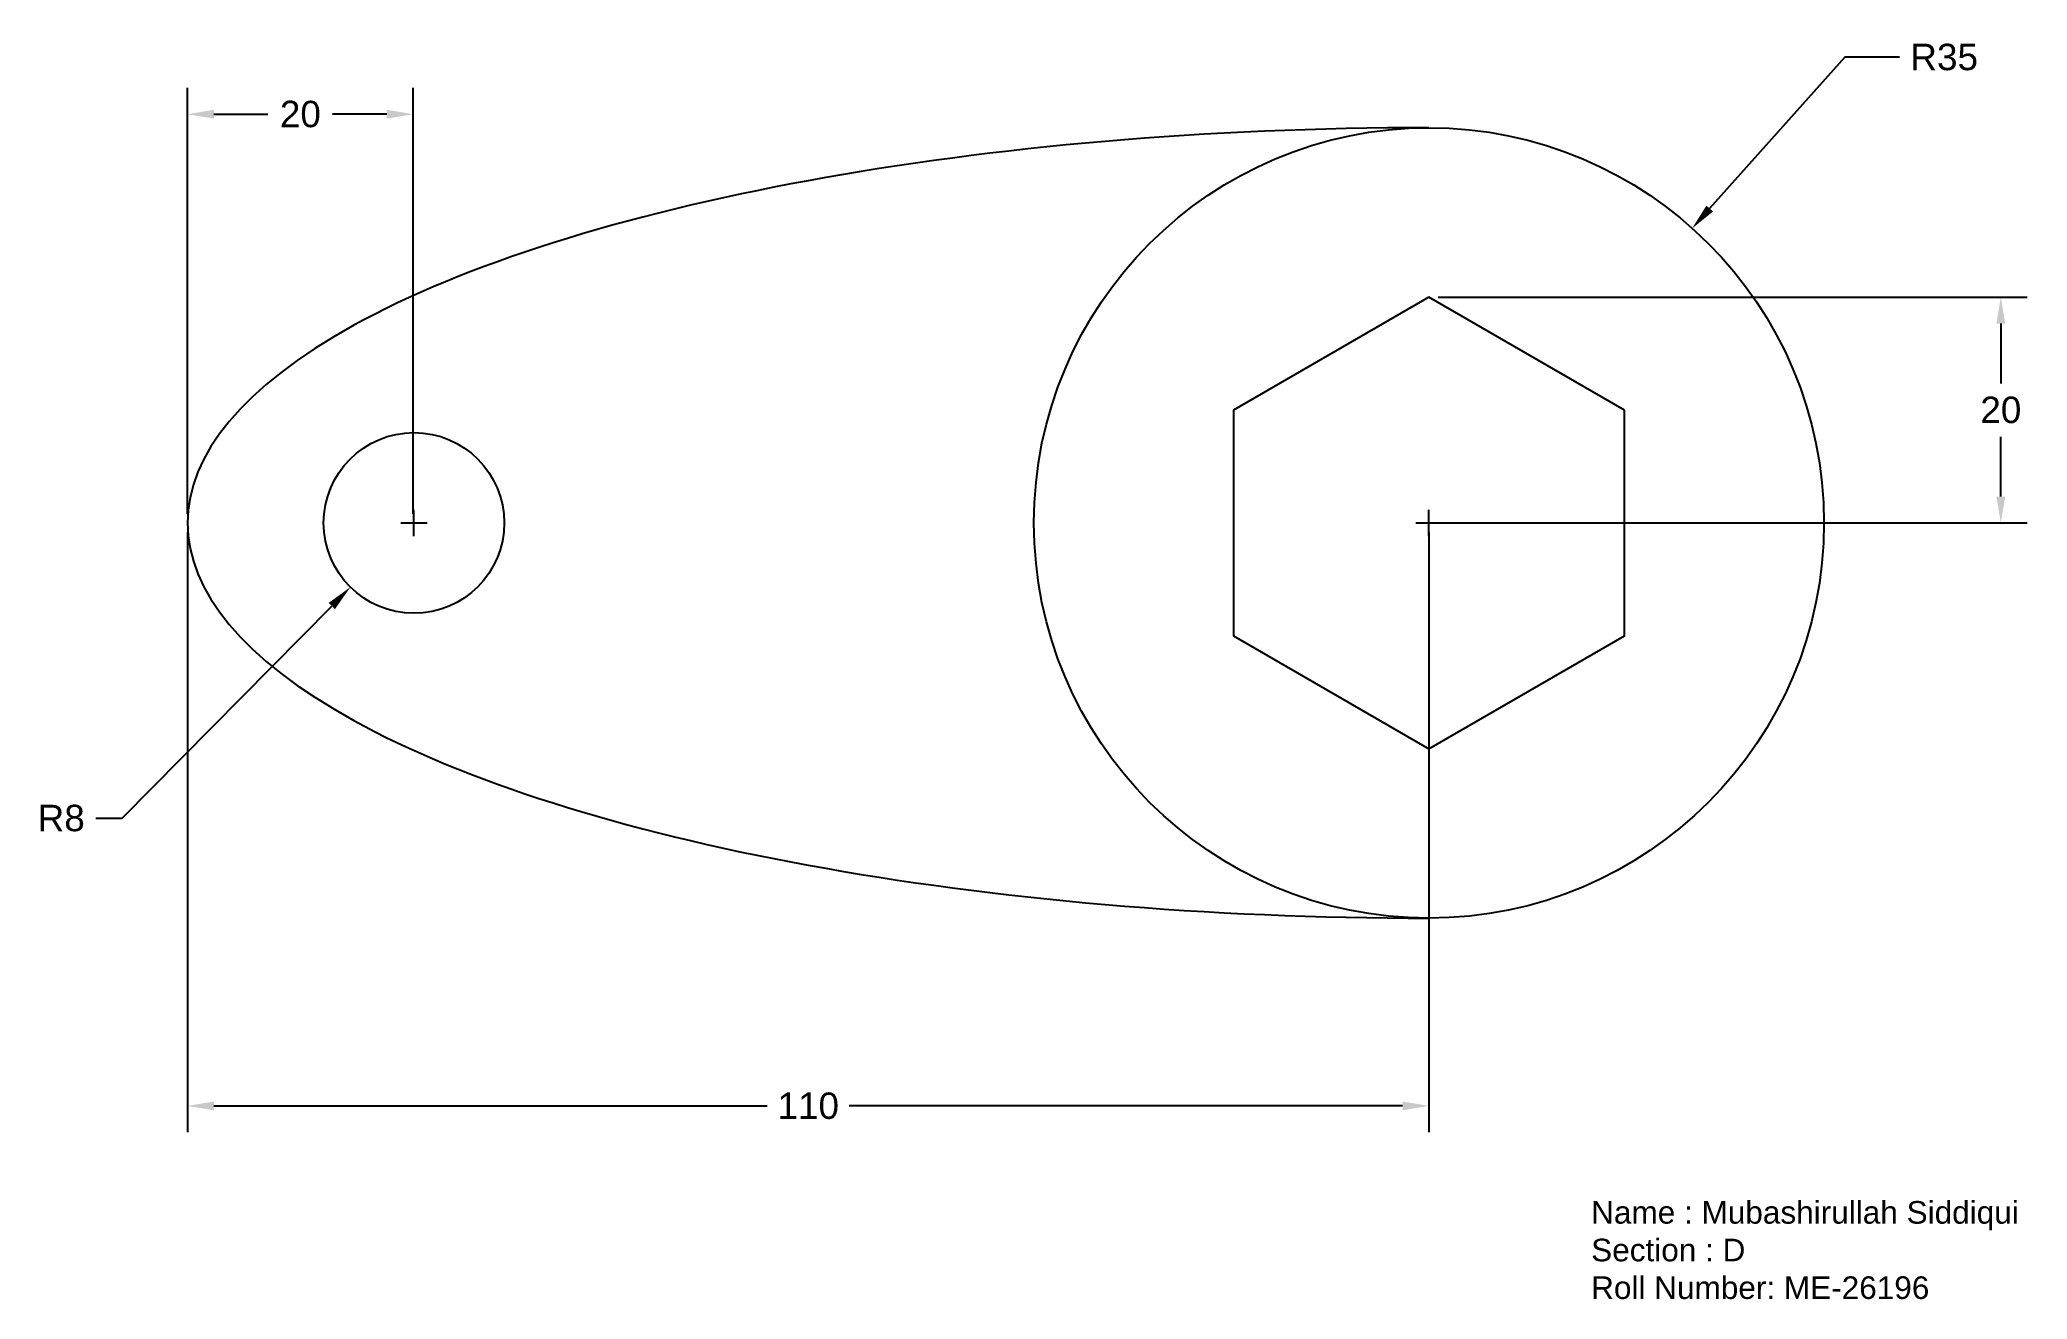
# Model space of a CAD drawing. Header units: millimetres. Extents: x -26 to 151, y -6 to 105.
import ezdxf

# ---------------------------------------------------------------- set-up
doc = ezdxf.new("R2010")
doc.units = ezdxf.units.MM
doc.header["$MEASUREMENT"] = 0
doc.styles.get("Standard").update_dxf_attribs({"font": 'arial.ttf'})
doc.dimstyles.get("Standard").update_dxf_attribs({"dimscale": 13, "dimtxt": 0.18, "dimasz": 0.18, "dimexe": 0.18, "dimexo": 0.0625, "dimgap": 0.09, "dimtad": 0, "dimtih": 1, "dimtoh": 1, "dimdec": 0, "dimzin": 0, "dimdsep": 46, "dimtxsty": 'Standard', "dimcen": 0.09, "dimadec": 0, "dimazin": 0, "dimtfac": 1, "dimtdec": 0, "dimtofl": 0, "dimtmove": 0, "dimatfit": 3, "dimfxl": 1, "dimtolj": 1, "dimtzin": 0, "dimarcsym": 0})

# ---------------------------------------------------------------- blocks, each defined once
blk = doc.blocks.new('*D1')
at = {"color": 0, "lineweight": -2, "transparency": 16777216}
for p, q in [((98.31, 82.65), (150.51, 82.65)), ((148.17, 80.31), (148.17, 75.01)), ((148.17, 64.99), (148.17, 70.28)), ((98.31, 62.65), (150.51, 62.65))]:
    blk.add_line(p, q, dxfattribs=at)
at = {"color": 0, "transparency": 16777216}
for points in [[(147.78, 80.31), (148.56, 80.31), (148.17, 82.65)], [(147.78, 64.99), (148.56, 64.99), (148.17, 62.65)]]:
    blk.add_solid(points, dxfattribs=at)
at = {"layer": 'Defpoints', "color": 0, "transparency": 16777216}
for p in [(97.5, 82.65), (148.17, 82.65), (97.5, 62.65)]:
    blk.add_point(p, dxfattribs=at)
at = {"color": 0, "transparency": 16777216, "insert": (148.17, 72.65), "char_height": 2.34, "attachment_point": 5}
blk.add_mtext('\\A1;20', dxfattribs=at)
blk = doc.blocks.new('*D2')
at = {"color": 0, "lineweight": -2, "transparency": 16777216}
for p, q in [((134.36, 103.9), (122.37, 90.49)), ((139.18, 103.9), (134.36, 103.9)), ((97.5, 61.48), (97.5, 63.82)), ((96.33, 62.65), (98.67, 62.65))]:
    blk.add_line(p, q, dxfattribs=at)
at = {"color": 0, "transparency": 16777216}
blk.add_solid([(122.08, 90.75), (122.67, 90.23), (120.82, 88.74)], dxfattribs=at)
at = {"layer": 'Defpoints', "color": 0, "transparency": 16777216}
for p in [(120.82, 88.74), (97.5, 62.65)]:
    blk.add_point(p, dxfattribs=at)
at = {"color": 0, "transparency": 16777216, "insert": (143.15, 103.9), "char_height": 2.34, "attachment_point": 5}
blk.add_mtext('\\A1;R35', dxfattribs=at)
blk = doc.blocks.new('*D3')
at = {"color": 0, "lineweight": -2, "transparency": 16777216}
for p, q in [((-12.5, 61.83), (-12.5, 8.68)), ((97.5, 61.83), (97.5, 8.68)), ((-10.16, 11.02), (38.85, 11.02)), ((95.16, 11.02), (46.14, 11.02))]:
    blk.add_line(p, q, dxfattribs=at)
at = {"color": 0, "transparency": 16777216}
for points in [[(-10.16, 11.41), (-10.16, 10.63), (-12.5, 11.02)], [(95.16, 11.41), (95.16, 10.63), (97.5, 11.02)]]:
    blk.add_solid(points, dxfattribs=at)
at = {"layer": 'Defpoints', "color": 0, "transparency": 16777216}
for p in [(-12.5, 62.65), (97.5, 62.65), (97.5, 11.02)]:
    blk.add_point(p, dxfattribs=at)
at = {"color": 0, "transparency": 16777216, "insert": (42.5, 11.02), "char_height": 2.34, "attachment_point": 5}
blk.add_mtext('\\A1;110', dxfattribs=at)
blk = doc.blocks.new('*D4')
at = {"color": 0, "lineweight": -2, "transparency": 16777216}
for p, q in [((-12.5, 63.46), (-12.5, 101.19)), ((7.5, 63.46), (7.5, 101.19)), ((-10.16, 98.85), (-5.37, 98.85)), ((5.16, 98.85), (0.36, 98.85))]:
    blk.add_line(p, q, dxfattribs=at)
at = {"color": 0, "transparency": 16777216}
for points in [[(-10.16, 99.24), (-10.16, 98.46), (-12.5, 98.85)], [(5.16, 99.24), (5.16, 98.46), (7.5, 98.85)]]:
    blk.add_solid(points, dxfattribs=at)
at = {"layer": 'Defpoints', "color": 0, "transparency": 16777216}
for p in [(7.5, 98.85), (-12.5, 62.65), (7.5, 62.65)]:
    blk.add_point(p, dxfattribs=at)
at = {"color": 0, "transparency": 16777216, "insert": (-2.5, 98.85), "char_height": 2.34, "attachment_point": 5}
blk.add_mtext('\\A1;20', dxfattribs=at)
blk = doc.blocks.new('*D6')
at = {"color": 0, "lineweight": -2, "transparency": 16777216}
for p, q in [((7.56, 61.48), (7.56, 63.82)), ((6.39, 62.65), (8.73, 62.65)), ((-18.29, 36.5), (0.29, 55.29)), ((-20.63, 36.5), (-18.29, 36.5))]:
    blk.add_line(p, q, dxfattribs=at)
at = {"color": 0, "transparency": 16777216}
blk.add_solid([(0.01, 55.57), (0.57, 55.02), (1.93, 56.96)], dxfattribs=at)
at = {"layer": 'Defpoints', "color": 0, "transparency": 16777216}
for p in [(7.56, 62.65), (1.93, 56.96)]:
    blk.add_point(p, dxfattribs=at)
at = {"color": 0, "transparency": 16777216, "insert": (-23.69, 36.5), "char_height": 2.34, "attachment_point": 5}
blk.add_mtext('\\A1;R8', dxfattribs=at)

msp = doc.modelspace()

# ---------------------------------------------------------------- linework, layer by layer
msp.add_lwpolyline([(114.82, 72.65), (97.5, 82.65), (80.18, 72.65), (80.18, 52.65), (97.5, 42.65), (114.82, 52.65)], close=True)
for centre, radius in [((97.5, 62.65), 35), ((7.56, 62.65), 8)]:
    msp.add_circle(centre, radius)
msp.add_ellipse((97.5, 62.65), major_axis=(-110, 0), ratio=0.318182, start_param=4.712389, end_param=7.853982)

# ---------------------------------------------------------------- texts
at = {"insert": (111.87, 2.59), "char_height": 2, "attachment_point": 1}
msp.add_mtext_dynamic_manual_height_columns('Name : Mubashirullah Siddiqui\\PSection : D\\PRoll Number: ME-26196', width=60.6786, gutter_width=1, heights=[0], dxfattribs=at)

# ---------------------------------------------------------------- dimensions: what is measured, and where the dimension line sits
for center, mpoint, picture, middle in [((97.5, 62.65), (120.82, 88.74), '*D2', (143.15, 103.9)), ((7.56, 62.65), (1.93, 56.96), '*D6', (-23.69, 36.5))]:
    dim = msp.add_radius_dim(center=center, mpoint=mpoint, dimstyle='Standard')
    dim.commit()
    dim.dimension.update_dxf_attribs({"geometry": picture, "text_midpoint": middle, "dimtype": 164})
for base, p2, picture, middle in [((7.5, 98.85), (7.5, 62.65), '*D4', (-2.5, 98.85)), ((97.5, 11.02), (97.5, 62.65), '*D3', (42.5, 11.02))]:
    dim = msp.add_linear_dim(base=base, p1=(-12.5, 62.65), p2=p2, dimstyle='Standard')
    dim.commit()
    dim.dimension.update_dxf_attribs({"geometry": picture, "text_midpoint": middle})
dim = msp.add_linear_dim(base=(148.17, 82.65), p1=(97.5, 62.65), p2=(97.5, 82.65), angle=90, dimstyle='Standard')
dim.commit()
dim.dimension.update_dxf_attribs({"geometry": '*D1', "text_midpoint": (148.17, 72.65)})

doc.saveas('drawing.dxf')
